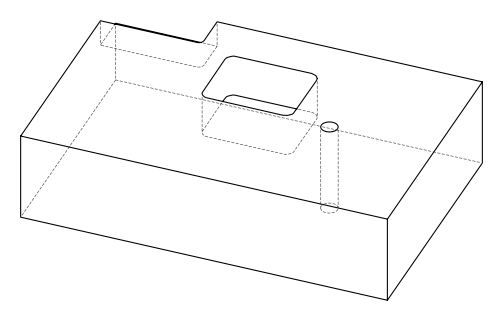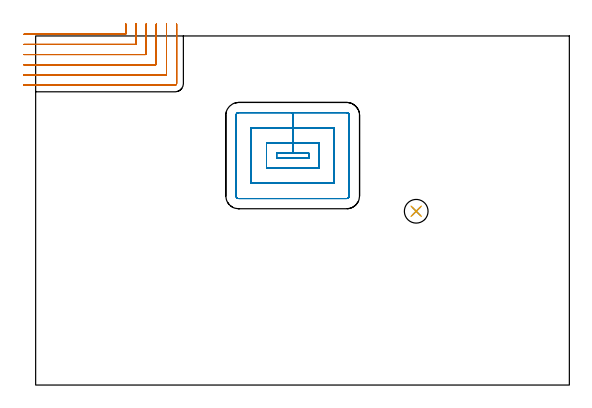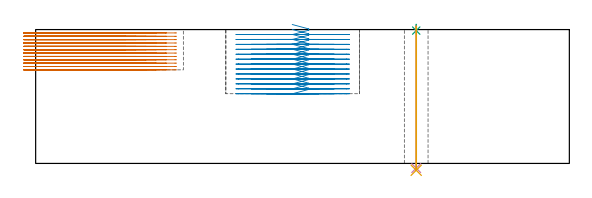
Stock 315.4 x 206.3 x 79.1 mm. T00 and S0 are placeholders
(PLAN: 5 operations, 4 tool changes, 32 min)
(1 MILL_CORNER_NOTCH_RECTANGULAR | CORNER_NOTCH_RECTANGULAR | NXT0201_009 | Follow Part, ap 2, ae 75% | 15.59 min | 68457 mm3)
(2 MILL_RECTANGULAR_POCKET | POCKET_RECTANGULAR_STRAIGHT | NXT0201_011 | Follow Part, ap 3, ae 75% | 15.7 min | 186178 mm3)
(3 SPOT_DRILL | STEP1HOLE | NXT0321_9005460120000 | 0.03 min | 17 mm3)
(4 DRILL_THROUGH_HOLE_INTO_CENTER | STEP1HOLE | NXT0301_042 | 0.34 min | 3103 mm3)
(5 DRILL_TO_ENLARGE_THROUGH_HOLE | STEP1HOLE | NXT0301_104 | 0.34 min | 9056 mm3)
(TOOL NXT0201_009 | ENDMILL 8mm [2P460-0800-NA 1630] | D8 FL26 Z6)
(TOOL NXT0201_011 | ENDMILL 12mm [2P460-1200-NA 1630] | D12 FL38 Z6)
(TOOL NXT0321_9005460120000 | NC Spot Drill, 142deg, 12mm, Carbide, Uncoated | D12 PA142 FL30 Z2)
(TOOL NXT0301_042 | Carbide Drill 7.1mm [860.1-0710-057A1-MM 2214] | D7.1 PA140 FL85 Z2)
(TOOL NXT0301_104 | Carbide Drill 14mm [860.1-1400-112A1-MM 2214] | D14 PA140 FL123 Z2)
(OP 1 MILL_CORNER_NOTCH_RECTANGULAR)
G17 G21 G94 G90
T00 M6
G54
G17 G0 G90 X-6.873 Y207.3 S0 M3
G43 Z89.1 H1
Z77.117
G94 G1 X-3.873 F250.
X52.903 F500.
G3 X53.3 Y207.697 R0.4
G1 Y210.3
Y213.3 F250.
G0 Z89.1
X-7. Y201.3
Z77.117
G1 X-4.
X58.903 F500.
G3 X59.3 Y201.697 R0.4
G1 Y210.3
Y213.3 F250.
G0 Z89.1
X-7. Y195.3
Z77.117
G1 X-4.
X64.903 F500.
G3 X65.3 Y195.697 R0.4
G1 Y210.3
Y213.3 F250.
G0 Z89.1
X-7. Y189.3
Z77.117
G1 X-4.
X70.903 F500.
G3 X71.3 Y189.697 R0.4
G1 Y210.3
Y213.3 F250.
G0 Z89.1
X-7. Y183.3
Z77.117
G1 X-4.
X76.903 F500.
G3 X77.3 Y183.697 R0.4
G1 Y210.3
Y213.3 F250.
G0 Z89.1
X-7. Y177.3
Z77.117
G1 X-4.
X82.4 F500.
G3 X83.3 Y178.2 R0.9
G1 Y210.3
Y213.3 F250.
G0 Z89.1
X-6.873 Y207.3
Z75.133
G1 X-3.873
X52.903 F500.
G3 X53.3 Y207.697 R0.4
G1 Y210.3
Y213.3 F250.
G0 Z89.1
X-7. Y201.3
Z75.133
G1 X-4.
X58.903 F500.
G3 X59.3 Y201.697 R0.4
G1 Y210.3
Y213.3 F250.
G0 Z89.1
X-7. Y195.3
Z75.133
G1 X-4.
X64.903 F500.
G3 X65.3 Y195.697 R0.4
G1 Y210.3
Y213.3 F250.
G0 Z89.1
X-7. Y189.3
Z75.133
G1 X-4.
X70.903 F500.
G3 X71.3 Y189.697 R0.4
G1 Y210.3
Y213.3 F250.
G0 Z89.1
X-7. Y183.3
Z75.133
G1 X-4.
X76.903 F500.
G3 X77.3 Y183.697 R0.4
G1 Y210.3
Y213.3 F250.
G0 Z89.1
X-7. Y177.3
Z75.133
G1 X-4.
X82.4 F500.
G3 X83.3 Y178.2 R0.9
G1 Y210.3
Y213.3 F250.
G0 Z89.1
X-6.873 Y207.3
Z73.15
G1 X-3.873
X52.903 F500.
G3 X53.3 Y207.697 R0.4
G1 Y210.3
Y213.3 F250.
G0 Z89.1
X-7. Y201.3
Z73.15
G1 X-4.
X58.903 F500.
G3 X59.3 Y201.697 R0.4
G1 Y210.3
Y213.3 F250.
G0 Z89.1
X-7. Y195.3
Z73.15
G1 X-4.
X64.903 F500.
G3 X65.3 Y195.697 R0.4
G1 Y210.3
Y213.3 F250.
G0 Z89.1
X-7. Y189.3
Z73.15
G1 X-4.
X70.903 F500.
G3 X71.3 Y189.697 R0.4
G1 Y210.3
Y213.3 F250.
G0 Z89.1
X-7. Y183.3
Z73.15
G1 X-4.
X76.903 F500.
G3 X77.3 Y183.697 R0.4
G1 Y210.3
Y213.3 F250.
G0 Z89.1
X-7. Y177.3
Z73.15
G1 X-4.
X82.4 F500.
G3 X83.3 Y178.2 R0.9
G1 Y210.3
Y213.3 F250.
G0 Z89.1
X-6.873 Y207.3
Z71.167
G1 X-3.873
X52.903 F500.
G3 X53.3 Y207.697 R0.4
G1 Y210.3
Y213.3 F250.
G0 Z89.1
X-7. Y201.3
Z71.167
G1 X-4.
X58.903 F500.
G3 X59.3 Y201.697 R0.4
G1 Y210.3
Y213.3 F250.
G0 Z89.1
X-7. Y195.3
Z71.167
G1 X-4.
X64.903 F500.
G3 X65.3 Y195.697 R0.4
G1 Y210.3
Y213.3 F250.
G0 Z89.1
X-7. Y189.3
Z71.167
G1 X-4.
X70.903 F500.
G3 X71.3 Y189.697 R0.4
G1 Y210.3
Y213.3 F250.
G0 Z89.1
X-7. Y183.3
Z71.167
G1 X-4.
X76.903 F500.
G3 X77.3 Y183.697 R0.4
G1 Y210.3
Y213.3 F250.
G0 Z89.1
X-7. Y177.3
Z71.167
G1 X-4.
X82.4 F500.
G3 X83.3 Y178.2 R0.9
G1 Y210.3
Y213.3 F250.
G0 Z89.1
X-6.873 Y207.3
Z69.183
G1 X-3.873
X52.903 F500.
G3 X53.3 Y207.697 R0.4
G1 Y210.3
Y213.3 F250.
G0 Z89.1
X-7. Y201.3
Z69.183
G1 X-4.
X58.903 F500.
G3 X59.3 Y201.697 R0.4
G1 Y210.3
Y213.3 F250.
G0 Z89.1
X-7. Y195.3
Z69.183
G1 X-4.
X64.903 F500.
G3 X65.3 Y195.697 R0.4
G1 Y210.3
Y213.3 F250.
G0 Z89.1
X-7. Y189.3
Z69.183
G1 X-4.
X70.903 F500.
G3 X71.3 Y189.697 R0.4
G1 Y210.3
Y213.3 F250.
G0 Z89.1
X-7. Y183.3
Z69.183
G1 X-4.
X76.903 F500.
G3 X77.3 Y183.697 R0.4
G1 Y210.3
Y213.3 F250.
G0 Z89.1
X-7. Y177.3
Z69.183
G1 X-4.
X82.4 F500.
G3 X83.3 Y178.2 R0.9
G1 Y210.3
Y213.3 F250.
G0 Z89.1
X-6.873 Y207.3
Z67.2
G1 X-3.873
X52.903 F500.
G3 X53.3 Y207.697 R0.4
G1 Y210.3
Y213.3 F250.
G0 Z89.1
X-7. Y201.3
Z67.2
G1 X-4.
X58.903 F500.
G3 X59.3 Y201.697 R0.4
G1 Y210.3
Y213.3 F250.
G0 Z89.1
X-7. Y195.3
Z67.2
G1 X-4.
X64.903 F500.
G3 X65.3 Y195.697 R0.4
G1 Y210.3
Y213.3 F250.
G0 Z89.1
X-7. Y189.3
Z67.2
G1 X-4.
X70.903 F500.
G3 X71.3 Y189.697 R0.4
G1 Y210.3
Y213.3 F250.
G0 Z89.1
X-7. Y183.3
Z67.2
G1 X-4.
X76.903 F500.
G3 X77.3 Y183.697 R0.4
G1 Y210.3
Y213.3 F250.
G0 Z89.1
X-7. Y177.3
Z67.2
G1 X-4.
X82.4 F500.
G3 X83.3 Y178.2 R0.9
G1 Y210.3
Y213.3 F250.
G0 Z89.1
X-6.873 Y207.3
Z65.217
G1 X-3.873
X52.903 F500.
G3 X53.3 Y207.697 R0.4
G1 Y210.3
Y213.3 F250.
G0 Z89.1
X-7. Y201.3
Z65.217
G1 X-4.
X58.903 F500.
G3 X59.3 Y201.697 R0.4
G1 Y210.3
Y213.3 F250.
G0 Z89.1
X-7. Y195.3
Z65.217
G1 X-4.
X64.903 F500.
G3 X65.3 Y195.697 R0.4
G1 Y210.3
Y213.3 F250.
G0 Z89.1
X-7. Y189.3
Z65.217
G1 X-4.
X70.903 F500.
G3 X71.3 Y189.697 R0.4
G1 Y210.3
Y213.3 F250.
G0 Z89.1
X-7. Y183.3
Z65.217
G1 X-4.
X76.903 F500.
G3 X77.3 Y183.697 R0.4
G1 Y210.3
Y213.3 F250.
G0 Z89.1
X-7. Y177.3
Z65.217
G1 X-4.
X82.4 F500.
G3 X83.3 Y178.2 R0.9
G1 Y210.3
Y213.3 F250.
G0 Z89.1
X-6.873 Y207.3
Z63.233
G1 X-3.873
X52.903 F500.
G3 X53.3 Y207.697 R0.4
G1 Y210.3
Y213.3 F250.
G0 Z89.1
X-7. Y201.3
Z63.233
G1 X-4.
X58.903 F500.
G3 X59.3 Y201.697 R0.4
G1 Y210.3
Y213.3 F250.
G0 Z89.1
X-7. Y195.3
Z63.233
G1 X-4.
X64.903 F500.
G3 X65.3 Y195.697 R0.4
G1 Y210.3
Y213.3 F250.
G0 Z89.1
X-7. Y189.3
Z63.233
G1 X-4.
X70.903 F500.
G3 X71.3 Y189.697 R0.4
G1 Y210.3
Y213.3 F250.
G0 Z89.1
X-7. Y183.3
Z63.233
G1 X-4.
X76.903 F500.
G3 X77.3 Y183.697 R0.4
G1 Y210.3
Y213.3 F250.
G0 Z89.1
X-7. Y177.3
Z63.233
G1 X-4.
X82.4 F500.
G3 X83.3 Y178.2 R0.9
G1 Y210.3
Y213.3 F250.
G0 Z89.1
X-6.873 Y207.3
Z61.25
G1 X-3.873
X52.903 F500.
G3 X53.3 Y207.697 R0.4
G1 Y210.3
Y213.3 F250.
G0 Z89.1
X-7. Y201.3
Z61.25
G1 X-4.
X58.903 F500.
G3 X59.3 Y201.697 R0.4
G1 Y210.3
Y213.3 F250.
G0 Z89.1
X-7. Y195.3
Z61.25
G1 X-4.
X64.903 F500.
G3 X65.3 Y195.697 R0.4
G1 Y210.3
Y213.3 F250.
G0 Z89.1
X-7. Y189.3
Z61.25
G1 X-4.
X70.903 F500.
G3 X71.3 Y189.697 R0.4
G1 Y210.3
Y213.3 F250.
G0 Z89.1
X-7. Y183.3
Z61.25
G1 X-4.
X76.903 F500.
G3 X77.3 Y183.697 R0.4
G1 Y210.3
Y213.3 F250.
G0 Z89.1
X-7. Y177.3
Z61.25
G1 X-4.
X82.4 F500.
G3 X83.3 Y178.2 R0.9
G1 Y210.3
Y213.3 F250.
G0 Z89.1
X-6.873 Y207.3
Z59.267
G1 X-3.873
X52.903 F500.
G3 X53.3 Y207.697 R0.4
G1 Y210.3
Y213.3 F250.
G0 Z89.1
X-7. Y201.3
Z59.267
G1 X-4.
X58.903 F500.
G3 X59.3 Y201.697 R0.4
G1 Y210.3
Y213.3 F250.
G0 Z89.1
X-7. Y195.3
Z59.267
G1 X-4.
X64.903 F500.
G3 X65.3 Y195.697 R0.4
G1 Y210.3
Y213.3 F250.
G0 Z89.1
X-7. Y189.3
Z59.267
G1 X-4.
X70.903 F500.
G3 X71.3 Y189.697 R0.4
G1 Y210.3
Y213.3 F250.
G0 Z89.1
X-7. Y183.3
Z59.267
G1 X-4.
X76.903 F500.
G3 X77.3 Y183.697 R0.4
G1 Y210.3
Y213.3 F250.
G0 Z89.1
X-7. Y177.3
Z59.267
G1 X-4.
X82.4 F500.
G3 X83.3 Y178.2 R0.9
G1 Y210.3
Y213.3 F250.
G0 Z89.1
X-6.873 Y207.3
Z57.283
G1 X-3.873
X52.903 F500.
G3 X53.3 Y207.697 R0.4
G1 Y210.3
Y213.3 F250.
G0 Z89.1
X-7. Y201.3
Z57.283
G1 X-4.
X58.903 F500.
G3 X59.3 Y201.697 R0.4
G1 Y210.3
Y213.3 F250.
G0 Z89.1
X-7. Y195.3
Z57.283
G1 X-4.
X64.903 F500.
G3 X65.3 Y195.697 R0.4
G1 Y210.3
Y213.3 F250.
G0 Z89.1
X-7. Y189.3
Z57.283
G1 X-4.
X70.903 F500.
G3 X71.3 Y189.697 R0.4
G1 Y210.3
Y213.3 F250.
G0 Z89.1
X-7. Y183.3
Z57.283
G1 X-4.
X76.903 F500.
G3 X77.3 Y183.697 R0.4
G1 Y210.3
Y213.3 F250.
G0 Z89.1
X-7. Y177.3
Z57.283
G1 X-4.
X82.4 F500.
G3 X83.3 Y178.2 R0.9
G1 Y210.3
Y213.3 F250.
G0 Z89.1
X-6.873 Y207.3
Z55.3
G1 X-3.873
X52.903 F500.
G3 X53.3 Y207.697 R0.4
G1 Y210.3
Y213.3 F250.
G0 Z89.1
X-7. Y201.3
Z55.3
G1 X-4.
X58.903 F500.
G3 X59.3 Y201.697 R0.4
G1 Y210.3
Y213.3 F250.
G0 Z89.1
X-7. Y195.3
Z55.3
G1 X-4.
X64.903 F500.
G3 X65.3 Y195.697 R0.4
G1 Y210.3
Y213.3 F250.
G0 Z89.1
X-7. Y189.3
Z55.3
G1 X-4.
X70.903 F500.
G3 X71.3 Y189.697 R0.4
G1 Y210.3
Y213.3 F250.
G0 Z89.1
X-7. Y183.3
Z55.3
G1 X-4.
X76.903 F500.
G3 X77.3 Y183.697 R0.4
G1 Y210.3
Y213.3 F250.
G0 Z89.1
X-7. Y177.3
Z55.3
G1 X-4.
X82.4 F500.
G3 X83.3 Y178.2 R0.9
G1 Y210.3
Y213.3 F250.
G0 Z89.1
M5
M2
(OP 2 MILL_RECTANGULAR_POCKET)
G17 G21 G94 G90
T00 M6
G54
G17 G0 G90 X151.624 Y134.2 S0 M3
G43 Z89.1 H1
Z82.1
G94 G1 X161.4 Z79.48 F250.
Y137. Z78.73
X151.9 Z76.185
X142.4 F500.
Y134.2
X161.4
Y137.
X151.9
Y143.
X136.4
Y128.2
X167.4
Y143.
X151.9
Y152.
X127.4
Y119.2
X176.4
Y152.
X151.9
Y161.
X120.
G3 X118.4 Y159.4 R1.6
G1 Y111.8
G3 X120. Y110.2 R1.6
G1 X183.8
G3 X185.4 Y111.8 R1.6
G1 Y159.4
G3 X183.8 Y161. R1.6
G1 X151.9
X150.9
G0 X151.624 Y134.2 Z79.185
G1 X161.4 Z76.565 F250.
Y137. Z75.815
X151.9 Z73.269
X142.4 F500.
Y134.2
X161.4
Y137.
X151.9
Y143.
X136.4
Y128.2
X167.4
Y143.
X151.9
Y152.
X127.4
Y119.2
X176.4
Y152.
X151.9
Y161.
X120.
G3 X118.4 Y159.4 R1.6
G1 Y111.8
G3 X120. Y110.2 R1.6
G1 X183.8
G3 X185.4 Y111.8 R1.6
G1 Y159.4
G3 X183.8 Y161. R1.6
G1 X151.9
X150.9
G0 X151.624 Y134.2 Z76.269
G1 X161.4 Z73.65 F250.
Y137. Z72.899
X151.9 Z70.354
X142.4 F500.
Y134.2
X161.4
Y137.
X151.9
Y143.
X136.4
Y128.2
X167.4
Y143.
X151.9
Y152.
X127.4
Y119.2
X176.4
Y152.
X151.9
Y161.
X120.
G3 X118.4 Y159.4 R1.6
G1 Y111.8
G3 X120. Y110.2 R1.6
G1 X183.8
G3 X185.4 Y111.8 R1.6
G1 Y159.4
G3 X183.8 Y161. R1.6
G1 X151.9
X150.9
G0 X151.624 Y134.2 Z73.354
G1 X161.4 Z70.734 F250.
Y137. Z69.984
X151.9 Z67.438
X142.4 F500.
Y134.2
X161.4
Y137.
X151.9
Y143.
X136.4
Y128.2
X167.4
Y143.
X151.9
Y152.
X127.4
Y119.2
X176.4
Y152.
X151.9
Y161.
X120.
G3 X118.4 Y159.4 R1.6
G1 Y111.8
G3 X120. Y110.2 R1.6
G1 X183.8
G3 X185.4 Y111.8 R1.6
G1 Y159.4
G3 X183.8 Y161. R1.6
G1 X151.9
X150.9
G0 X151.624 Y134.2 Z70.438
G1 X161.4 Z67.819 F250.
Y137. Z67.069
X151.9 Z64.523
X142.4 F500.
Y134.2
X161.4
Y137.
X151.9
Y143.
X136.4
Y128.2
X167.4
Y143.
X151.9
Y152.
X127.4
Y119.2
X176.4
Y152.
X151.9
Y161.
X120.
G3 X118.4 Y159.4 R1.6
G1 Y111.8
G3 X120. Y110.2 R1.6
G1 X183.8
G3 X185.4 Y111.8 R1.6
G1 Y159.4
G3 X183.8 Y161. R1.6
G1 X151.9
X150.9
G0 X151.624 Y134.2 Z67.523
G1 X161.4 Z64.903 F250.
Y137. Z64.153
X151.9 Z61.608
X142.4 F500.
Y134.2
X161.4
Y137.
X151.9
Y143.
X136.4
Y128.2
X167.4
Y143.
X151.9
Y152.
X127.4
Y119.2
X176.4
Y152.
X151.9
Y161.
X120.
G3 X118.4 Y159.4 R1.6
G1 Y111.8
G3 X120. Y110.2 R1.6
G1 X183.8
G3 X185.4 Y111.8 R1.6
G1 Y159.4
G3 X183.8 Y161. R1.6
G1 X151.9
X150.9
G0 X151.624 Y134.2 Z64.608
G1 X161.4 Z61.988 F250.
Y137. Z61.238
X151.9 Z58.692
X142.4 F500.
Y134.2
X161.4
Y137.
X151.9
Y143.
X136.4
Y128.2
X167.4
Y143.
X151.9
Y152.
X127.4
Y119.2
X176.4
Y152.
X151.9
Y161.
X120.
G3 X118.4 Y159.4 R1.6
G1 Y111.8
G3 X120. Y110.2 R1.6
G1 X183.8
G3 X185.4 Y111.8 R1.6
G1 Y159.4
G3 X183.8 Y161. R1.6
G1 X151.9
X150.9
G0 X151.624 Y134.2 Z61.692
G1 X161.4 Z59.073 F250.
Y137. Z58.322
X151.9 Z55.777
X142.4 F500.
Y134.2
X161.4
Y137.
X151.9
Y143.
X136.4
Y128.2
X167.4
Y143.
X151.9
Y152.
X127.4
Y119.2
X176.4
Y152.
X151.9
Y161.
X120.
G3 X118.4 Y159.4 R1.6
G1 Y111.8
G3 X120. Y110.2 R1.6
G1 X183.8
G3 X185.4 Y111.8 R1.6
G1 Y159.4
G3 X183.8 Y161. R1.6
G1 X151.9
X150.9
G0 X151.624 Y134.2 Z58.777
G1 X161.4 Z56.157 F250.
Y137. Z55.407
X151.9 Z52.862
X142.4 F500.
Y134.2
X161.4
Y137.
X151.9
Y143.
X136.4
Y128.2
X167.4
Y143.
X151.9
Y152.
X127.4
Y119.2
X176.4
Y152.
X151.9
Y161.
X120.
G3 X118.4 Y159.4 R1.6
G1 Y111.8
G3 X120. Y110.2 R1.6
G1 X183.8
G3 X185.4 Y111.8 R1.6
G1 Y159.4
G3 X183.8 Y161. R1.6
G1 X151.9
X150.9
G0 X151.624 Y134.2 Z55.862
G1 X161.4 Z53.242 F250.
Y137. Z52.492
X151.9 Z49.946
X142.4 F500.
Y134.2
X161.4
Y137.
X151.9
Y143.
X136.4
Y128.2
X167.4
Y143.
X151.9
Y152.
X127.4
Y119.2
X176.4
Y152.
X151.9
Y161.
X120.
G3 X118.4 Y159.4 R1.6
G1 Y111.8
G3 X120. Y110.2 R1.6
G1 X183.8
G3 X185.4 Y111.8 R1.6
G1 Y159.4
G3 X183.8 Y161. R1.6
G1 X151.9
X150.9
G0 X151.624 Y134.2 Z52.946
G1 X161.4 Z50.327 F250.
Y137. Z49.576
X151.9 Z47.031
X142.4 F500.
Y134.2
X161.4
Y137.
X151.9
Y143.
X136.4
Y128.2
X167.4
Y143.
X151.9
Y152.
X127.4
Y119.2
X176.4
Y152.
X151.9
Y161.
X120.
G3 X118.4 Y159.4 R1.6
G1 Y111.8
G3 X120. Y110.2 R1.6
G1 X183.8
G3 X185.4 Y111.8 R1.6
G1 Y159.4
G3 X183.8 Y161. R1.6
G1 X151.9
X150.9
G0 X151.624 Y134.2 Z50.031
G1 X161.4 Z47.411 F250.
Y137. Z46.661
X151.9 Z44.115
X142.4 F500.
Y134.2
X161.4
Y137.
X151.9
Y143.
X136.4
Y128.2
X167.4
Y143.
X151.9
Y152.
X127.4
Y119.2
X176.4
Y152.
X151.9
Y161.
X120.
G3 X118.4 Y159.4 R1.6
G1 Y111.8
G3 X120. Y110.2 R1.6
G1 X183.8
G3 X185.4 Y111.8 R1.6
G1 Y159.4
G3 X183.8 Y161. R1.6
G1 X151.9
X150.9
G0 X151.624 Y134.2 Z47.115
G1 X161.4 Z44.496 F250.
Y137. Z43.746
X151.9 Z41.2
X142.4 F500.
Y134.2
X161.4
Y137.
X151.9
Y143.
X136.4
Y128.2
X167.4
Y143.
X151.9
Y152.
X127.4
Y119.2
X176.4
Y152.
X151.9
Y161.
X120.
G3 X118.4 Y159.4 R1.6
G1 Y111.8
G3 X120. Y110.2 R1.6
G1 X183.8
G3 X185.4 Y111.8 R1.6
G1 Y159.4
G3 X183.8 Y161. R1.6
G1 X151.9
X150.9
G0 Z89.1
M5
M2
(OP 3 SPOT_DRILL)
G17 G21 G94 G90
T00 M6
G54
G17 G0 G90 X224.9 Y102.7 S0 M3
G43 Z89.1 H0
G94 G81 G98 Z78.493 F250. R82.1
G80
M5
M2
(OP 4 DRILL_THROUGH_HOLE_INTO_CENTER)
G17 G21 G94 G90
T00 M6
G54
G17 G0 G90 X224.9 Y102.7 S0 M3
G43 Z89.1 H1
G94 G73 G98 Z-2.792 F250. Q6.824 R81.1
G80
M5
M2
(OP 5 DRILL_TO_ENLARGE_THROUGH_HOLE)
G17 G21 G94 G90
T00 M6
G54
G17 G0 G90 X224.9 Y102.7 S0 M3
G43 Z89.1 H1
G94 G73 G98 Z-4.048 F250. Q13.858 R81.1
G80
M5
M2
